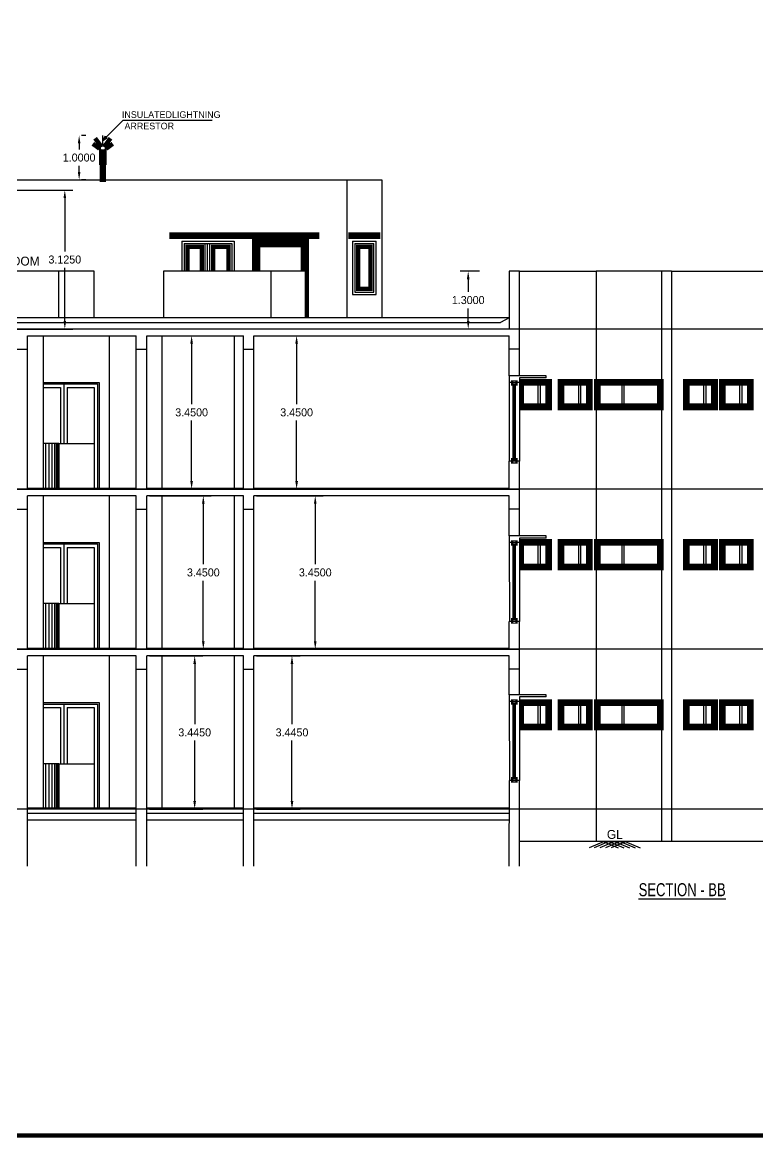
# Model space of a CAD drawing. Header units: metres. Extents: x 6101839 to 6102590, y -6659932 to -6659648.
# Drawn here: x 6101934.33 to 6101950.87, y -6659931.57 to -6659906.48 of the extents above; entities that cross this region are included whole.
import ezdxf

# ---------------------------------------------------------------- set-up
doc = ezdxf.new("R2010")
doc.units = ezdxf.units.M
doc.header["$LTSCALE"] = 500
doc.header["$MEASUREMENT"] = 0
doc.linetypes.add('DOT2', pattern=[0.125, 0, -0.125])
doc.layers.get('Defpoints').update_dxf_attribs({"linetype": 'CONTINUOUS'})
for name, color, linetype in [('BLK_1_FLR_0_REGULAR_ROOM_1', 117, 'CONTINUOUS'), ('BLK_1_FLR_0_REGULAR_ROOM_2', 117, 'CONTINUOUS'), ('BLK_1_FLR_1_REGULAR_ROOM_1', 117, 'CONTINUOUS'), ('BLK_1_FLR_1_REGULAR_ROOM_2', 117, 'CONTINUOUS'), ('BLK_1_FLR_2_REGULAR_ROOM_1', 117, 'CONTINUOUS'), ('BLK_1_FLR_2_REGULAR_ROOM_2', 117, 'CONTINUOUS'), ('BLK_1_PARAPET_HT', 233, 'CONTINUOUS'), ('COLUMN', 2, 'CONTINUOUS'), ('DOOR', 252, 'CONTINUOUS'), ('ED', 30, 'CONTINUOUS'), ('HATCH', 15, 'CONTINUOUS'), ('T E X T', 7, 'CONTINUOUS'), ('TEXT', 4, 'CONTINUOUS'), ('TITLE', 7, 'CONTINUOUS'), ('W A L L', 125, 'CONTINUOUS'), ('wall', 125, 'CONTINUOUS'), ('wall1', 125, 'CONTINUOUS'), ('WIN', 252, 'CONTINUOUS'), ('window', 9, 'CONTINUOUS'), ('WINDOWS', 252, 'CONTINUOUS')]:
    doc.layers.add(name, color=color, linetype=linetype)
doc.layers.add('BLK_1_MUMTY_HT', color=83, linetype='CONTINUOUS', lineweight=0)
doc.styles.get("Standard").update_dxf_attribs({"font": 'GOTHIC.TTF'})
doc.styles.add('TITLE1', font='GOTHIC.TTF', dxfattribs={"width": 0.75, "height": 0.2})
doc.styles.add('USA TEXT', font='GOTHIC.TTF')
doc.dimstyles.get("Standard").update_dxf_attribs({"dimtxt": 0.18, "dimasz": 0.18, "dimexe": 0.18, "dimexo": 0.0625, "dimgap": 0.09, "dimtad": 0, "dimtih": 1, "dimtoh": 1, "dimdec": 4, "dimzin": 0, "dimdsep": 46, "dimtxsty": 'Standard', "dimcen": 0.09, "dimadec": 0, "dimazin": 0, "dimtfac": 1, "dimtdec": 4, "dimtofl": 0, "dimtmove": 0, "dimatfit": 3, "dimfxl": 1, "dimtolj": 1, "dimtzin": 0, "dimarcsym": 0})
doc.dimstyles.new('STANDARD$0', dxfattribs={"dimtxt": 7, "dimasz": 3, "dimexe": 3, "dimexo": 1, "dimgap": 1.5, "dimtad": 1, "dimdec": 1, "dimzin": 1, "dimdsep": 46, "dimlunit": 4, "dimtxsty": 'Standard', "dimblk": 'OBLIQUE', "dimcen": 0.09375, "dimdle": 1, "dimclrd": 8, "dimclre": 8, "dimclrt": 7, "dimadec": 1, "dimazin": 0, "dimtfac": 1, "dimtdec": 1, "dimtix": 1, "dimtmove": 2, "dimatfit": 3, "dimldrblk": 'ARCHTICK', "dimfxl": 1, "dimfrac": 2, "dimtolj": 1, "dimtzin": 0, "dimarcsym": 0})

# ---------------------------------------------------------------- blocks, each defined once
blk = doc.blocks.new('*D36')
at = {"layer": 'Defpoints', "color": 0, "transparency": 16777216}
for p in [(6101936.142, -6659909.027), (6101935.61, -6659910.027), (6101936.142, -6659910.027)]:
    blk.add_point(p, dxfattribs=at)
at = {"layer": 'ED', "color": 0, "linetype": 'DOT2', "lineweight": -2, "transparency": 16777216}
for p, q in [((6101935.76, -6659909.027), (6101935.43, -6659909.027)), ((6101935.76, -6659910.027), (6101935.43, -6659910.027))]:
    blk.add_line(p, q, dxfattribs=at)
at = {"layer": 'ED', "color": 0, "lineweight": -2, "transparency": 16777216}
for p, q in [((6101935.61, -6659909.207), (6101935.61, -6659909.343)), ((6101935.61, -6659909.847), (6101935.61, -6659909.712))]:
    blk.add_line(p, q, dxfattribs=at)
at = {"layer": 'ED', "color": 0, "transparency": 16777216}
for points in [[(6101935.58, -6659909.207), (6101935.64, -6659909.207), (6101935.61, -6659909.027)], [(6101935.58, -6659909.847), (6101935.64, -6659909.847), (6101935.61, -6659910.027)]]:
    blk.add_solid(points, dxfattribs=at)
at = {"layer": 'ED', "color": 0, "transparency": 16777216, "insert": (6101935.61, -6659909.527), "char_height": 0.18, "attachment_point": 5}
blk.add_mtext('\\A1;1.0000', dxfattribs=at)
blk = doc.blocks.new('*D1277')
at = {"layer": 'BLK_1_PARAPET_HT', "color": 0, "lineweight": -2, "transparency": 16777216}
for p, q in [((6101944.614, -6659912.082), (6101944.178, -6659912.082)), ((6101944.358, -6659912.262), (6101944.358, -6659912.548)), ((6101944.358, -6659913.202), (6101944.358, -6659912.917)), ((6101944.614, -6659913.382), (6101944.178, -6659913.382))]:
    blk.add_line(p, q, dxfattribs=at)
at = {"layer": 'BLK_1_PARAPET_HT', "color": 0, "transparency": 16777216}
for points in [[(6101944.328, -6659912.262), (6101944.388, -6659912.262), (6101944.358, -6659912.082)], [(6101944.328, -6659913.202), (6101944.388, -6659913.202), (6101944.358, -6659913.382)]]:
    blk.add_solid(points, dxfattribs=at)
at = {"layer": 'Defpoints', "color": 0, "transparency": 16777216}
for p in [(6101944.676, -6659912.082), (6101944.358, -6659913.382), (6101944.676, -6659913.382)]:
    blk.add_point(p, dxfattribs=at)
at = {"layer": 'BLK_1_PARAPET_HT', "color": 0, "transparency": 16777216, "insert": (6101944.358, -6659912.732), "char_height": 0.18, "attachment_point": 5}
blk.add_mtext('\\A1;1.3000', dxfattribs=at)
blk = doc.blocks.new('*D1342')
at = {"layer": 'BLK_1_FLR_0_REGULAR_ROOM_1', "color": 0, "linetype": 'Continuous', "lineweight": -2, "transparency": 16777216}
for p, q in [((6101937.191, -6659920.732), (6101938.388, -6659920.732)), ((6101938.208, -6659920.912), (6101938.208, -6659922.27)), ((6101938.208, -6659923.997), (6101938.208, -6659922.639)), ((6101937.191, -6659924.177), (6101938.388, -6659924.177))]:
    blk.add_line(p, q, dxfattribs=at)
at = {"layer": 'BLK_1_FLR_0_REGULAR_ROOM_1', "color": 0, "linetype": 'Continuous', "transparency": 16777216}
for points in [[(6101938.178, -6659920.912), (6101938.238, -6659920.912), (6101938.208, -6659920.732)], [(6101938.178, -6659923.997), (6101938.238, -6659923.997), (6101938.208, -6659924.177)]]:
    blk.add_solid(points, dxfattribs=at)
at = {"layer": 'Defpoints', "color": 0, "linetype": 'Continuous', "transparency": 16777216}
for p in [(6101937.129, -6659920.732), (6101938.208, -6659920.732), (6101937.129, -6659924.177)]:
    blk.add_point(p, dxfattribs=at)
at = {"layer": 'BLK_1_FLR_0_REGULAR_ROOM_1', "color": 0, "linetype": 'Continuous', "transparency": 16777216, "insert": (6101938.208, -6659922.455), "char_height": 0.18, "attachment_point": 5}
blk.add_mtext('\\A1;3.4450', dxfattribs=at)
blk = doc.blocks.new('*D1343')
at = {"layer": 'BLK_1_FLR_0_REGULAR_ROOM_2', "color": 0, "linetype": 'Continuous', "lineweight": -2, "transparency": 16777216}
for p, q in [((6101939.601, -6659920.732), (6101940.576, -6659920.732)), ((6101940.396, -6659920.912), (6101940.396, -6659922.27)), ((6101940.396, -6659923.997), (6101940.396, -6659922.639)), ((6101939.601, -6659924.177), (6101940.576, -6659924.177))]:
    blk.add_line(p, q, dxfattribs=at)
at = {"layer": 'BLK_1_FLR_0_REGULAR_ROOM_2', "color": 0, "linetype": 'Continuous', "transparency": 16777216}
for points in [[(6101940.366, -6659920.912), (6101940.426, -6659920.912), (6101940.396, -6659920.732)], [(6101940.366, -6659923.997), (6101940.426, -6659923.997), (6101940.396, -6659924.177)]]:
    blk.add_solid(points, dxfattribs=at)
at = {"layer": 'Defpoints', "color": 0, "linetype": 'Continuous', "transparency": 16777216}
for p in [(6101939.538, -6659920.732), (6101940.396, -6659920.732), (6101939.538, -6659924.177)]:
    blk.add_point(p, dxfattribs=at)
at = {"layer": 'BLK_1_FLR_0_REGULAR_ROOM_2', "color": 0, "linetype": 'Continuous', "transparency": 16777216, "insert": (6101940.396, -6659922.455), "char_height": 0.18, "attachment_point": 5}
blk.add_mtext('\\A1;3.4450', dxfattribs=at)
blk = doc.blocks.new('*D1345')
at = {"layer": 'BLK_1_FLR_1_REGULAR_ROOM_1', "color": 0, "linetype": 'Continuous', "lineweight": -2, "transparency": 16777216}
for p, q in [((6101937.191, -6659917.132), (6101938.582, -6659917.132)), ((6101938.402, -6659917.312), (6101938.402, -6659918.673)), ((6101938.402, -6659920.402), (6101938.402, -6659919.042)), ((6101937.191, -6659920.582), (6101938.582, -6659920.582))]:
    blk.add_line(p, q, dxfattribs=at)
at = {"layer": 'BLK_1_FLR_1_REGULAR_ROOM_1', "color": 0, "linetype": 'Continuous', "transparency": 16777216}
for points in [[(6101938.372, -6659917.312), (6101938.432, -6659917.312), (6101938.402, -6659917.132)], [(6101938.372, -6659920.402), (6101938.432, -6659920.402), (6101938.402, -6659920.582)]]:
    blk.add_solid(points, dxfattribs=at)
at = {"layer": 'Defpoints', "color": 0, "linetype": 'Continuous', "transparency": 16777216}
for p in [(6101937.129, -6659917.132), (6101938.402, -6659917.132), (6101937.129, -6659920.582)]:
    blk.add_point(p, dxfattribs=at)
at = {"layer": 'BLK_1_FLR_1_REGULAR_ROOM_1', "color": 0, "linetype": 'Continuous', "transparency": 16777216, "insert": (6101938.402, -6659918.857), "char_height": 0.18, "attachment_point": 5}
blk.add_mtext('\\A1;3.4500', dxfattribs=at)
blk = doc.blocks.new('*D1346')
at = {"layer": 'BLK_1_FLR_1_REGULAR_ROOM_2', "color": 0, "linetype": 'Continuous', "lineweight": -2, "transparency": 16777216}
for p, q in [((6101939.601, -6659917.132), (6101941.099, -6659917.132)), ((6101940.919, -6659917.312), (6101940.919, -6659918.673)), ((6101940.919, -6659920.402), (6101940.919, -6659919.042)), ((6101939.601, -6659920.582), (6101941.099, -6659920.582))]:
    blk.add_line(p, q, dxfattribs=at)
at = {"layer": 'BLK_1_FLR_1_REGULAR_ROOM_2', "color": 0, "linetype": 'Continuous', "transparency": 16777216}
for points in [[(6101940.889, -6659917.312), (6101940.949, -6659917.312), (6101940.919, -6659917.132)], [(6101940.889, -6659920.402), (6101940.949, -6659920.402), (6101940.919, -6659920.582)]]:
    blk.add_solid(points, dxfattribs=at)
at = {"layer": 'Defpoints', "color": 0, "linetype": 'Continuous', "transparency": 16777216}
for p in [(6101939.538, -6659917.132), (6101940.919, -6659917.132), (6101939.538, -6659920.582)]:
    blk.add_point(p, dxfattribs=at)
at = {"layer": 'BLK_1_FLR_1_REGULAR_ROOM_2', "color": 0, "linetype": 'Continuous', "transparency": 16777216, "insert": (6101940.919, -6659918.857), "char_height": 0.18, "attachment_point": 5}
blk.add_mtext('\\A1;3.4500', dxfattribs=at)
blk = doc.blocks.new('*D1348')
at = {"layer": 'BLK_1_FLR_2_REGULAR_ROOM_1', "color": 0, "linetype": 'Continuous', "lineweight": -2, "transparency": 16777216}
for p, q in [((6101937.191, -6659913.532), (6101938.319, -6659913.532)), ((6101938.139, -6659913.712), (6101938.139, -6659915.073)), ((6101938.139, -6659916.802), (6101938.139, -6659915.442)), ((6101937.191, -6659916.982), (6101938.319, -6659916.982))]:
    blk.add_line(p, q, dxfattribs=at)
at = {"layer": 'BLK_1_FLR_2_REGULAR_ROOM_1', "color": 0, "linetype": 'Continuous', "transparency": 16777216}
for points in [[(6101938.109, -6659913.712), (6101938.169, -6659913.712), (6101938.139, -6659913.532)], [(6101938.109, -6659916.802), (6101938.169, -6659916.802), (6101938.139, -6659916.982)]]:
    blk.add_solid(points, dxfattribs=at)
at = {"layer": 'Defpoints', "color": 0, "linetype": 'Continuous', "transparency": 16777216}
for p in [(6101937.129, -6659913.532), (6101938.139, -6659913.532), (6101937.129, -6659916.982)]:
    blk.add_point(p, dxfattribs=at)
at = {"layer": 'BLK_1_FLR_2_REGULAR_ROOM_1', "color": 0, "linetype": 'Continuous', "transparency": 16777216, "insert": (6101938.139, -6659915.257), "char_height": 0.18, "attachment_point": 5}
blk.add_mtext('\\A1;3.4500', dxfattribs=at)
blk = doc.blocks.new('*D1349')
at = {"layer": 'BLK_1_FLR_2_REGULAR_ROOM_2', "color": 0, "linetype": 'Continuous', "lineweight": -2, "transparency": 16777216}
for p, q in [((6101939.601, -6659913.532), (6101940.68, -6659913.532)), ((6101940.5, -6659913.712), (6101940.5, -6659915.073)), ((6101940.5, -6659916.802), (6101940.5, -6659915.442)), ((6101939.601, -6659916.982), (6101940.68, -6659916.982))]:
    blk.add_line(p, q, dxfattribs=at)
at = {"layer": 'BLK_1_FLR_2_REGULAR_ROOM_2', "color": 0, "linetype": 'Continuous', "transparency": 16777216}
for points in [[(6101940.47, -6659913.712), (6101940.53, -6659913.712), (6101940.5, -6659913.532)], [(6101940.47, -6659916.802), (6101940.53, -6659916.802), (6101940.5, -6659916.982)]]:
    blk.add_solid(points, dxfattribs=at)
at = {"layer": 'Defpoints', "color": 0, "linetype": 'Continuous', "transparency": 16777216}
for p in [(6101939.538, -6659913.532), (6101940.5, -6659913.532), (6101939.538, -6659916.982)]:
    blk.add_point(p, dxfattribs=at)
at = {"layer": 'BLK_1_FLR_2_REGULAR_ROOM_2', "color": 0, "linetype": 'Continuous', "transparency": 16777216, "insert": (6101940.5, -6659915.257), "char_height": 0.18, "attachment_point": 5}
blk.add_mtext('\\A1;3.4500', dxfattribs=at)
blk = doc.blocks.new('*D1352')
at = {"layer": 'BLK_1_MUMTY_HT', "color": 0, "linetype": 'Continuous', "lineweight": -2, "transparency": 16777216}
for p, q in [((6101931.237, -6659910.257), (6101935.468, -6659910.257)), ((6101935.288, -6659910.437), (6101935.288, -6659911.635)), ((6101935.288, -6659913.202), (6101935.288, -6659912.004)), ((6101931.237, -6659913.382), (6101935.468, -6659913.382))]:
    blk.add_line(p, q, dxfattribs=at)
at = {"layer": 'BLK_1_MUMTY_HT', "color": 0, "linetype": 'Continuous', "transparency": 16777216}
for points in [[(6101935.258, -6659910.437), (6101935.318, -6659910.437), (6101935.288, -6659910.257)], [(6101935.258, -6659913.202), (6101935.318, -6659913.202), (6101935.288, -6659913.382)]]:
    blk.add_solid(points, dxfattribs=at)
at = {"layer": 'Defpoints', "color": 0, "linetype": 'Continuous', "transparency": 16777216}
for p in [(6101931.175, -6659910.257), (6101931.175, -6659913.382), (6101935.288, -6659913.382)]:
    blk.add_point(p, dxfattribs=at)
at = {"layer": 'BLK_1_MUMTY_HT', "color": 0, "linetype": 'Continuous', "transparency": 16777216, "insert": (6101935.288, -6659911.82), "char_height": 0.18, "attachment_point": 5}
blk.add_mtext('\\A1;3.1250', dxfattribs=at)

msp = doc.modelspace()

# ---------------------------------------------------------------- hatches: boundary and pattern name
at = {"layer": 'ED'}
h = msp.add_hatch(color=256, dxfattribs=at)
h.paths.add_polyline_path([(6101936.21085, -6659909.07639), (6101936.14227, -6659909.14498), (6101936.23949, -6659909.08311)])
h.paths.add_polyline_path([(6101936.20414, -6659909.04776), (6101936.14227, -6659909.14498), (6101936.21085, -6659909.07639)])

# ---------------------------------------------------------------- linework, layer by layer
at = {"layer": 'COLUMN', "linetype": 'ByBlock'}
for p, q in [((6101945.51231, -6659913.38242), (6101924.91489, -6659913.38242)), ((6101934.44964, -6659913.83242), (6101934.44964, -6659913.53242)), ((6101934.44964, -6659913.53242), (6101936.89432, -6659913.53242)), ((6101936.89432, -6659913.83242), (6101936.89432, -6659913.53242)), ((6101937.1286, -6659913.83242), (6101937.1286, -6659913.53242)), ((6101937.1286, -6659913.53242), (6101939.3081, -6659913.53242)), ((6101939.3081, -6659913.83242), (6101939.3081, -6659913.53242)), ((6101939.5381, -6659913.83242), (6101939.5381, -6659913.53242)), ((6101939.5381, -6659913.53242), (6101945.28231, -6659913.53242)), ((6101945.28231, -6659913.83242), (6101945.28231, -6659913.53242)), ((6101945.51231, -6659913.83242), (6101945.51231, -6659913.38242)), ((6101934.21536, -6659913.83242), (6101934.44964, -6659913.83242)), ((6101936.89432, -6659913.83242), (6101937.1286, -6659913.83242)), ((6101939.3081, -6659913.83242), (6101939.5381, -6659913.83242)), ((6101945.51231, -6659913.83242), (6101945.28231, -6659913.83242)), ((6101946.11233, -6659914.43242), (6101945.28233, -6659914.43242)), ((6101945.28233, -6659914.43242), (6101945.28233, -6659914.58242)), ((6101945.51233, -6659914.48242), (6101945.51233, -6659914.58242)), ((6101946.11233, -6659914.48242), (6101945.51233, -6659914.48242)), ((6101946.11233, -6659914.48242), (6101946.11233, -6659914.43242)), ((6101945.51233, -6659914.58242), (6101945.28233, -6659914.58242)), ((6101924.91489, -6659916.98242), (6101945.51231, -6659916.98242)), ((6101945.51231, -6659917.43242), (6101945.51231, -6659916.98242)), ((6101934.44964, -6659917.43242), (6101934.44964, -6659917.13242)), ((6101936.89432, -6659917.13242), (6101934.44964, -6659917.13242)), ((6101936.89432, -6659917.43242), (6101936.89432, -6659917.13242)), ((6101937.1286, -6659917.43242), (6101937.1286, -6659917.13242)), ((6101939.3081, -6659917.13242), (6101937.1286, -6659917.13242)), ((6101939.3081, -6659917.43242), (6101939.3081, -6659917.13242)), ((6101939.5381, -6659917.43242), (6101939.5381, -6659917.13242)), ((6101945.28228, -6659917.13242), (6101939.5381, -6659917.13242)), ((6101945.28228, -6659917.43242), (6101945.28228, -6659917.13242)), ((6101934.21536, -6659917.43242), (6101934.44964, -6659917.43242)), ((6101936.89432, -6659917.43242), (6101937.1286, -6659917.43242)), ((6101939.3081, -6659917.43242), (6101939.5381, -6659917.43242)), ((6101945.51231, -6659917.43242), (6101945.28228, -6659917.43242)), ((6101946.11233, -6659918.03242), (6101945.28229, -6659918.03242)), ((6101945.28229, -6659918.03242), (6101945.28229, -6659918.18242)), ((6101946.11233, -6659918.08242), (6101946.11233, -6659918.03242)), ((6101945.51233, -6659918.18242), (6101945.28229, -6659918.18242)), ((6101945.51233, -6659918.08242), (6101945.51233, -6659918.18242)), ((6101946.11233, -6659918.08242), (6101945.51233, -6659918.08242)), ((6101924.91492, -6659920.58242), (6101945.51235, -6659920.58242)), ((6101934.44964, -6659921.03242), (6101934.44964, -6659920.73242)), ((6101936.89435, -6659920.73242), (6101934.44968, -6659920.73242)), ((6101936.89432, -6659921.03242), (6101936.89432, -6659920.73242)), ((6101937.1286, -6659921.03242), (6101937.1286, -6659920.73242)), ((6101939.30813, -6659920.73242), (6101937.12863, -6659920.73242)), ((6101939.3081, -6659921.03242), (6101939.3081, -6659920.73242)), ((6101939.5381, -6659921.03242), (6101939.5381, -6659920.73242)), ((6101945.28231, -6659920.73242), (6101939.53813, -6659920.73242)), ((6101945.28224, -6659921.03242), (6101945.28224, -6659920.73242)), ((6101945.51231, -6659921.03242), (6101945.51231, -6659920.58242)), ((6101934.21536, -6659921.03242), (6101934.44964, -6659921.03242)), ((6101936.89432, -6659921.03242), (6101937.1286, -6659921.03242)), ((6101939.3081, -6659921.03242), (6101939.5381, -6659921.03242)), ((6101945.51231, -6659921.03242), (6101945.28224, -6659921.03242)), ((6101946.11233, -6659921.60742), (6101945.28226, -6659921.60742)), ((6101945.28226, -6659921.60742), (6101945.28226, -6659921.75742)), ((6101945.51233, -6659921.75742), (6101945.28226, -6659921.75742)), ((6101945.51233, -6659921.65742), (6101945.51233, -6659921.75742)), ((6101946.11233, -6659921.65742), (6101945.51233, -6659921.65742)), ((6101946.11233, -6659921.65742), (6101946.11233, -6659921.60742))]:
    msp.add_line(p, q, dxfattribs=at)
at = {"layer": 'DOOR', "color": 251, "linetype": 'ByBlock'}
for p, q in [((6101930.85795, -6659910.02742), (6101941.62746, -6659910.02742)), ((6101941.62746, -6659910.02742), (6101941.62746, -6659913.13242)), ((6101934.81069, -6659914.58242), (6101936.06357, -6659914.58242)), ((6101934.81069, -6659914.61542), (6101936.0261, -6659914.61542)), ((6101935.26405, -6659914.61542), (6101935.26405, -6659915.95742)), ((6101936.0261, -6659914.61542), (6101936.0261, -6659916.95742)), ((6101936.06357, -6659914.58242), (6101936.06357, -6659916.95742)), ((6101934.81069, -6659918.18242), (6101936.06357, -6659918.18242)), ((6101934.81069, -6659918.21542), (6101936.0261, -6659918.21542)), ((6101935.26405, -6659918.21542), (6101935.26405, -6659919.55742)), ((6101936.0261, -6659918.21542), (6101936.0261, -6659920.55742)), ((6101936.06357, -6659918.18242), (6101936.06357, -6659920.55742)), ((6101934.81069, -6659921.78242), (6101936.06357, -6659921.78242)), ((6101934.81069, -6659921.81542), (6101936.0261, -6659921.81542)), ((6101935.26405, -6659921.81542), (6101935.26405, -6659923.15742)), ((6101936.0261, -6659921.81542), (6101936.0261, -6659924.15742)), ((6101936.06357, -6659921.78242), (6101936.06357, -6659924.15742))]:
    msp.add_line(p, q, dxfattribs=at)
at = {"layer": 'DOOR', "color": 250, "linetype": 'ByBlock'}
for p, q in [((6101941.62746, -6659910.02742), (6101942.41955, -6659910.02742)), ((6101942.41955, -6659910.02742), (6101942.41955, -6659913.13242)), ((6101934.81069, -6659914.69542), (6101935.1891, -6659914.69542)), ((6101935.1891, -6659914.69542), (6101935.1891, -6659915.95742)), ((6101935.33899, -6659914.69542), (6101935.95116, -6659914.69542)), ((6101935.33899, -6659914.69542), (6101935.33899, -6659915.95742)), ((6101935.95116, -6659914.69542), (6101935.95116, -6659916.95742)), ((6101934.81069, -6659918.29542), (6101935.1891, -6659918.29542)), ((6101935.1891, -6659918.29542), (6101935.1891, -6659919.55742)), ((6101935.33899, -6659918.29542), (6101935.95116, -6659918.29542)), ((6101935.33899, -6659918.29542), (6101935.33899, -6659919.55742)), ((6101935.95116, -6659918.29542), (6101935.95116, -6659920.55742)), ((6101934.81069, -6659921.89542), (6101935.1891, -6659921.89542)), ((6101935.1891, -6659921.89542), (6101935.1891, -6659923.15742)), ((6101935.33899, -6659921.89542), (6101935.95116, -6659921.89542)), ((6101935.33899, -6659921.89542), (6101935.33899, -6659923.15742)), ((6101935.95116, -6659921.89542), (6101935.95116, -6659924.15742))]:
    msp.add_line(p, q, dxfattribs=at)
at = {"layer": 'DOOR', "color": 205, "linetype": 'ByBlock'}
for p, q in [((6101934.81069, -6659916.95742), (6101934.81069, -6659913.53242)), ((6101934.81069, -6659920.55742), (6101934.81069, -6659917.13242)), ((6101934.81069, -6659924.15742), (6101934.81069, -6659920.73242))]:
    msp.add_line(p, q, dxfattribs=at)
at = {"layer": 'DOOR', "color": 56, "linetype": 'ByBlock'}
for p, q in [((6101936.28937, -6659916.95742), (6101936.28937, -6659913.53242)), ((6101936.28937, -6659920.55742), (6101936.28937, -6659917.13242)), ((6101936.28937, -6659924.15742), (6101936.28937, -6659920.73242))]:
    msp.add_line(p, q, dxfattribs=at)
at = {"layer": 'DOOR', "color": 251, "const_width": 0.1}
for points in [[(6101939.54743, -6659912.08242), (6101939.54743, -6659911.40742), (6101940.72865, -6659911.40742), (6101940.72865, -6659913.13242)], [(6101939.58243, -6659912.08242), (6101939.58243, -6659911.44242), (6101940.69365, -6659911.44242), (6101940.69365, -6659912.08242)]]:
    msp.add_lwpolyline(points, dxfattribs=at)
at = {"layer": 'DOOR', "color": 250, "const_width": 0.1}
msp.add_lwpolyline([(6101939.63243, -6659912.08242), (6101939.63243, -6659911.49242), (6101940.64365, -6659911.49242), (6101940.64365, -6659912.08242)], dxfattribs=at)
at = {"layer": 'ED', "linetype": 'ByBlock'}
for p, q in [((6101936.14227, -6659909.14498), (6101936.60047, -6659908.68678)), ((6101936.60047, -6659908.68678), (6101938.5985, -6659908.68678)), ((6101936.14227, -6659909.14498), (6101936.20414, -6659909.04776)), ((6101936.14227, -6659909.14498), (6101936.23949, -6659909.08311)), ((6101936.20414, -6659909.04776), (6101936.21085, -6659909.07639)), ((6101936.23949, -6659909.08311), (6101936.21085, -6659909.07639))]:
    msp.add_line(p, q, dxfattribs=at)
at = {"layer": 'ED', "color": 14, "linetype": 'ByBlock'}
msp.add_line((6101936.18018, -6659909.39067), (6101936.10435, -6659909.39067), dxfattribs=at)
at = {"layer": 'ED', "linetype": 'ByBlock', "ltscale": 5}
msp.add_line((6101922.59411, -6659910.02742), (6101937.48415, -6659910.02742), dxfattribs=at)
at = {"layer": 'ED', "color": 251, "linetype": 'ByBlock'}
for p, q in [((6101937.91775, -6659911.40742), (6101939.09584, -6659911.40742)), ((6101937.91775, -6659911.40742), (6101937.91775, -6659912.08242)), ((6101938.49584, -6659912.08242), (6101938.49584, -6659911.45853)), ((6101939.09584, -6659911.40742), (6101939.09584, -6659912.08242)), ((6101945.51282, -6659912.08242), (6101947.23753, -6659912.08242)), ((6101947.23753, -6659912.08242), (6101947.23753, -6659924.9069)), ((6101948.70214, -6659912.08242), (6101948.70214, -6659924.9069)), ((6101948.92792, -6659912.08242), (6101948.70214, -6659912.08242)), ((6101935.15324, -6659915.95742), (6101935.15324, -6659916.95742)), ((6101935.15324, -6659915.95742), (6101935.94682, -6659915.95742)), ((6101935.94682, -6659915.95742), (6101935.94682, -6659916.95742)), ((6101935.15324, -6659919.55742), (6101935.15324, -6659920.55742)), ((6101935.15324, -6659919.55742), (6101935.94682, -6659919.55742)), ((6101935.94682, -6659919.55742), (6101935.94682, -6659920.55742)), ((6101935.15324, -6659923.15742), (6101935.15324, -6659924.15742)), ((6101935.15324, -6659923.15742), (6101935.94682, -6659923.15742)), ((6101935.94682, -6659923.15742), (6101935.94682, -6659924.15742))]:
    msp.add_line(p, q, dxfattribs=at)
at = {"layer": 'ED', "color": 250, "linetype": 'ByBlock'}
for p, q in [((6101941.75684, -6659911.40742), (6101941.75684, -6659912.60742)), ((6101941.75684, -6659911.40742), (6101942.29005, -6659911.40742)), ((6101941.80795, -6659911.45853), (6101941.80795, -6659912.55631)), ((6101941.80795, -6659911.45853), (6101942.23894, -6659911.45853)), ((6101942.23894, -6659912.55631), (6101942.23894, -6659911.45853)), ((6101942.29005, -6659912.60742), (6101942.29005, -6659911.40742)), ((6101948.70214, -6659912.08242), (6101947.23753, -6659912.08242)), ((6101941.75684, -6659912.60742), (6101942.29005, -6659912.60742)), ((6101941.80795, -6659912.55631), (6101942.23894, -6659912.55631)), ((6101976.29826, -6659913.38242), (6101921.13135, -6659913.38242)), ((6101937.47496, -6659916.95742), (6101937.47496, -6659913.53242)), ((6101939.10397, -6659916.95742), (6101939.10397, -6659913.53242)), ((6101935.15324, -6659915.95742), (6101934.81069, -6659915.95742)), ((6101934.85448, -6659915.95742), (6101934.85448, -6659916.95742)), ((6101934.85448, -6659915.95742), (6101934.85448, -6659916.95742)), ((6101934.93146, -6659915.95742), (6101934.93146, -6659916.95742)), ((6101934.99621, -6659915.95742), (6101934.99621, -6659916.95742)), ((6101935.05728, -6659915.95742), (6101935.05728, -6659916.95742)), ((6101935.09218, -6659915.95742), (6101935.09218, -6659916.95742)), ((6101935.12707, -6659915.95742), (6101935.12707, -6659916.95742)), ((6101976.29826, -6659916.98242), (6101921.13135, -6659916.98242)), ((6101937.47496, -6659920.55742), (6101937.47496, -6659917.13242)), ((6101939.10397, -6659920.55742), (6101939.10397, -6659917.13242)), ((6101935.15324, -6659919.55742), (6101934.81069, -6659919.55742)), ((6101934.85448, -6659919.55742), (6101934.85448, -6659920.55742)), ((6101934.85448, -6659919.55742), (6101934.85448, -6659920.55742)), ((6101934.93146, -6659919.55742), (6101934.93146, -6659920.55742)), ((6101934.99621, -6659919.55742), (6101934.99621, -6659920.55742)), ((6101935.05728, -6659919.55742), (6101935.05728, -6659920.55742)), ((6101935.09218, -6659919.55742), (6101935.09218, -6659920.55742)), ((6101935.12707, -6659919.55742), (6101935.12707, -6659920.55742)), ((6101976.29826, -6659920.58242), (6101921.13135, -6659920.58242)), ((6101937.47496, -6659924.15742), (6101937.47496, -6659920.73242)), ((6101939.10397, -6659924.15742), (6101939.10397, -6659920.73242)), ((6101935.15324, -6659923.15742), (6101934.81069, -6659923.15742)), ((6101934.85448, -6659923.15742), (6101934.85448, -6659924.15742)), ((6101934.85448, -6659923.15742), (6101934.85448, -6659924.15742)), ((6101934.93146, -6659923.15742), (6101934.93146, -6659924.15742)), ((6101934.99621, -6659923.15742), (6101934.99621, -6659924.15742)), ((6101935.05728, -6659923.15742), (6101935.05728, -6659924.15742)), ((6101935.09218, -6659923.15742), (6101935.09218, -6659924.15742)), ((6101935.12707, -6659923.15742), (6101935.12707, -6659924.15742)), ((6101976.29826, -6659924.18242), (6101921.13135, -6659924.18242))]:
    msp.add_line(p, q, dxfattribs=at)
at = {"layer": 'ED', "color": 56, "linetype": 'ByBlock'}
for p, q in [((6101935.15324, -6659912.08242), (6101932.7382, -6659912.08242)), ((6101937.50938, -6659912.08242), (6101937.50938, -6659913.13242)), ((6101939.92443, -6659912.08242), (6101937.50938, -6659912.08242))]:
    msp.add_line(p, q, dxfattribs=at)
at = {"layer": 'ED', "color": 205, "linetype": 'ByBlock'}
for p, q in [((6101935.15324, -6659913.13242), (6101935.15324, -6659912.08242)), ((6101935.94682, -6659912.08242), (6101935.15324, -6659912.08242)), ((6101935.94682, -6659913.13242), (6101935.94682, -6659912.08242)), ((6101939.92443, -6659913.13242), (6101939.92443, -6659912.08242)), ((6101940.718, -6659912.08242), (6101939.92443, -6659912.08242)), ((6101940.718, -6659913.13242), (6101940.718, -6659912.08242))]:
    msp.add_line(p, q, dxfattribs=at)
at = {"layer": 'ED', "color": 252, "linetype": 'ByBlock'}
for q in [(6101948.92792, -6659924.9069), (6101954.09144, -6659912.08242)]:
    msp.add_line((6101948.92792, -6659912.08242), q, dxfattribs=at)
at = {"layer": 'ED', "color": 233, "const_width": 0.1}
msp.add_lwpolyline([(6101937.68656, -6659911.25742), (6101940.96294, -6659911.25742), (6101940.96294, -6659911.30742), (6101937.68656, -6659911.30742)], close=True, dxfattribs=at)
at = {"layer": 'ED', "color": 250, "const_width": 0.1}
for points in [[(6101941.71309, -6659911.25742), (6101942.33384, -6659911.25742), (6101942.33384, -6659911.30742), (6101941.71309, -6659911.30742)], [(6101942.16227, -6659911.53519), (6101941.88462, -6659911.53519), (6101941.88462, -6659912.47964), (6101942.16227, -6659912.47964)], [(6101947.23753, -6659915.1569), (6101948.70214, -6659915.1569), (6101948.70214, -6659914.5569), (6101947.23753, -6659914.5569)], [(6101947.28753, -6659915.1069), (6101948.65214, -6659915.1069), (6101948.65214, -6659914.6069), (6101947.28753, -6659914.6069)], [(6101947.23753, -6659918.7569), (6101948.70214, -6659918.7569), (6101948.70214, -6659918.1569), (6101947.23753, -6659918.1569)], [(6101947.28753, -6659918.7069), (6101948.65214, -6659918.7069), (6101948.65214, -6659918.2069), (6101947.28753, -6659918.2069)], [(6101947.23753, -6659922.3569), (6101948.70214, -6659922.3569), (6101948.70214, -6659921.7569), (6101947.23753, -6659921.7569)], [(6101947.28753, -6659922.3069), (6101948.65214, -6659922.3069), (6101948.65214, -6659921.8069), (6101947.28753, -6659921.8069)]]:
    msp.add_lwpolyline(points, close=True, dxfattribs=at)
at = {"layer": 'ED', "color": 252, "const_width": 0.1}
for points in [[(6101945.51252, -6659915.1569), (6101946.19517, -6659915.1569), (6101946.19517, -6659914.5569), (6101945.51233, -6659914.5569)], [(6101945.51226, -6659918.7569), (6101946.19517, -6659918.7569), (6101946.19517, -6659918.1569), (6101945.51233, -6659918.1569)], [(6101945.51222, -6659922.3569), (6101946.19517, -6659922.3569), (6101946.19517, -6659921.7569), (6101945.51233, -6659921.7569)]]:
    msp.add_lwpolyline(points, dxfattribs=at)
for points in [[(6101946.42065, -6659915.1569), (6101947.10574, -6659915.1569), (6101947.10574, -6659914.5569), (6101946.42065, -6659914.5569)], [(6101949.23533, -6659915.1569), (6101949.92043, -6659915.1569), (6101949.92043, -6659914.5569), (6101949.23533, -6659914.5569)], [(6101950.04412, -6659915.1569), (6101950.72922, -6659915.1569), (6101950.72922, -6659914.5569), (6101950.04412, -6659914.5569)], [(6101946.42065, -6659918.7569), (6101947.10574, -6659918.7569), (6101947.10574, -6659918.1569), (6101946.42065, -6659918.1569)], [(6101949.23533, -6659918.7569), (6101949.92043, -6659918.7569), (6101949.92043, -6659918.1569), (6101949.23533, -6659918.1569)], [(6101950.04412, -6659918.7569), (6101950.72922, -6659918.7569), (6101950.72922, -6659918.1569), (6101950.04412, -6659918.1569)], [(6101946.42065, -6659922.3569), (6101947.10574, -6659922.3569), (6101947.10574, -6659921.7569), (6101946.42065, -6659921.7569)], [(6101949.23533, -6659922.3569), (6101949.92043, -6659922.3569), (6101949.92043, -6659921.7569), (6101949.23533, -6659921.7569)], [(6101950.04412, -6659922.3569), (6101950.72922, -6659922.3569), (6101950.72922, -6659921.7569), (6101950.04412, -6659921.7569)]]:
    msp.add_lwpolyline(points, close=True, dxfattribs=at)
at = {"layer": 'ED', "color": 251, "const_width": 0.1}
for points in [[(6101945.56007, -6659915.1069), (6101946.14517, -6659915.1069), (6101946.14517, -6659914.6069), (6101945.56007, -6659914.6069)], [(6101946.47065, -6659915.1069), (6101947.05574, -6659915.1069), (6101947.05574, -6659914.6069), (6101946.47065, -6659914.6069)], [(6101949.28533, -6659915.1069), (6101949.87043, -6659915.1069), (6101949.87043, -6659914.6069), (6101949.28533, -6659914.6069)], [(6101950.09412, -6659915.1069), (6101950.67922, -6659915.1069), (6101950.67922, -6659914.6069), (6101950.09412, -6659914.6069)], [(6101945.56007, -6659918.7069), (6101946.14517, -6659918.7069), (6101946.14517, -6659918.2069), (6101945.56007, -6659918.2069)], [(6101946.47065, -6659918.7069), (6101947.05574, -6659918.7069), (6101947.05574, -6659918.2069), (6101946.47065, -6659918.2069)], [(6101949.28533, -6659918.7069), (6101949.87043, -6659918.7069), (6101949.87043, -6659918.2069), (6101949.28533, -6659918.2069)], [(6101950.09412, -6659918.7069), (6101950.67922, -6659918.7069), (6101950.67922, -6659918.2069), (6101950.09412, -6659918.2069)], [(6101945.56007, -6659922.3069), (6101946.14517, -6659922.3069), (6101946.14517, -6659921.8069), (6101945.56007, -6659921.8069)], [(6101946.47065, -6659922.3069), (6101947.05574, -6659922.3069), (6101947.05574, -6659921.8069), (6101946.47065, -6659921.8069)], [(6101949.28533, -6659922.3069), (6101949.87043, -6659922.3069), (6101949.87043, -6659921.8069), (6101949.28533, -6659921.8069)], [(6101950.09412, -6659922.3069), (6101950.67922, -6659922.3069), (6101950.67922, -6659921.8069), (6101950.09412, -6659921.8069)]]:
    msp.add_lwpolyline(points, close=True, dxfattribs=at)
at = {"layer": 'HATCH', "color": 14, "linetype": 'ByBlock'}
for p, q in [((6101936.14227, -6659909.24255), (6101936.14227, -6659909.02742)), ((6101936.18018, -6659909.64067), (6101936.10435, -6659909.64067))]:
    msp.add_line(p, q, dxfattribs=at)
at = {"layer": 'HATCH', "color": 14, "const_width": 0.1}
for points in [[(6101936.0689, -6659909.32671), (6101935.91842, -6659909.21516)], [(6101936.09451, -6659909.26001), (6101935.9683, -6659909.09268)], [(6101936.19002, -6659909.26001), (6101936.31623, -6659909.09268)], [(6101936.21563, -6659909.32671), (6101936.36611, -6659909.21516)]]:
    msp.add_lwpolyline(points, dxfattribs=at)
for points in [[(6101936.10435, -6659909.64067), (6101936.18018, -6659909.64067), (6101936.18018, -6659909.39067), (6101936.10435, -6659909.39067)], [(6101936.16122, -6659909.64067), (6101936.12331, -6659909.64067), (6101936.12331, -6659910.02742), (6101936.16122, -6659910.02742)]]:
    msp.add_lwpolyline(points, close=True, dxfattribs=at)
at = {"layer": 'HATCH', "color": 14}
for radius in [0.07406, 0.05385]:
    msp.add_circle((6101936.14227, -6659909.31661), radius, dxfattribs=at)
at = {"layer": 'TITLE', "color": 12, "const_width": 0.1}
msp.add_lwpolyline([(6101913.2025, -6659931.51862), (6101993.0975, -6659931.51862), (6101993.0975, -6659881.44954), (6101913.2025, -6659881.44954)], close=True, dxfattribs=at)
at = {"layer": 'W A L L', "color": 250, "linetype": 'ByBlock'}
for p, q in [((6101945.9247, -6659914.6069), (6101945.9247, -6659915.1069)), ((6101945.9747, -6659914.6069), (6101945.9747, -6659915.1069)), ((6101946.83528, -6659914.6069), (6101946.83528, -6659915.1069)), ((6101946.88528, -6659914.6069), (6101946.88528, -6659915.1069)), ((6101947.80868, -6659914.6069), (6101947.80868, -6659915.1069)), ((6101947.85868, -6659914.6069), (6101947.85868, -6659915.1069)), ((6101949.64996, -6659914.6069), (6101949.64996, -6659915.1069)), ((6101949.69996, -6659914.6069), (6101949.69996, -6659915.1069)), ((6101950.45875, -6659914.6069), (6101950.45875, -6659915.1069)), ((6101950.50875, -6659914.6069), (6101950.50875, -6659915.1069)), ((6101945.9247, -6659918.2069), (6101945.9247, -6659918.7069)), ((6101945.9747, -6659918.2069), (6101945.9747, -6659918.7069)), ((6101946.83528, -6659918.2069), (6101946.83528, -6659918.7069)), ((6101946.88528, -6659918.2069), (6101946.88528, -6659918.7069)), ((6101947.80868, -6659918.2069), (6101947.80868, -6659918.7069)), ((6101947.85868, -6659918.2069), (6101947.85868, -6659918.7069)), ((6101949.64996, -6659918.2069), (6101949.64996, -6659918.7069)), ((6101949.69996, -6659918.2069), (6101949.69996, -6659918.7069)), ((6101950.45875, -6659918.2069), (6101950.45875, -6659918.7069)), ((6101950.50875, -6659918.2069), (6101950.50875, -6659918.7069)), ((6101945.9247, -6659921.8069), (6101945.9247, -6659922.3069)), ((6101945.9747, -6659921.8069), (6101945.9747, -6659922.3069)), ((6101946.83528, -6659921.8069), (6101946.83528, -6659922.3069)), ((6101946.88528, -6659921.8069), (6101946.88528, -6659922.3069)), ((6101947.80868, -6659921.8069), (6101947.80868, -6659922.3069)), ((6101947.85868, -6659921.8069), (6101947.85868, -6659922.3069)), ((6101949.64996, -6659921.8069), (6101949.64996, -6659922.3069)), ((6101949.69996, -6659921.8069), (6101949.69996, -6659922.3069)), ((6101950.45875, -6659921.8069), (6101950.45875, -6659922.3069)), ((6101950.50875, -6659921.8069), (6101950.50875, -6659922.3069))]:
    msp.add_line(p, q, dxfattribs=at)
at = {"layer": 'W A L L', "color": 251, "linetype": 'ByBlock'}
for p, q in [((6101934.44965, -6659916.95742), (6101936.89432, -6659916.95742)), ((6101937.12861, -6659916.95742), (6101939.3081, -6659916.95742)), ((6101939.5381, -6659916.95742), (6101945.28233, -6659916.95742)), ((6101934.44965, -6659920.55742), (6101936.89432, -6659920.55742)), ((6101937.12861, -6659920.55742), (6101939.3081, -6659920.55742)), ((6101939.5381, -6659920.55742), (6101945.28233, -6659920.55742))]:
    msp.add_line(p, q, dxfattribs=at)
at = {"layer": 'wall', "linetype": 'ByBlock'}
for p, q in [((6101945.51231, -6659912.08242), (6101945.28231, -6659912.08242)), ((6101945.28231, -6659912.08242), (6101945.28231, -6659913.38242)), ((6101945.51231, -6659913.38242), (6101945.51231, -6659912.08242)), ((6101934.44965, -6659916.98242), (6101934.44964, -6659913.83242)), ((6101936.89432, -6659916.98242), (6101936.89432, -6659913.83242)), ((6101937.12861, -6659916.98242), (6101937.1286, -6659913.83242)), ((6101939.3081, -6659916.98242), (6101939.3081, -6659913.83242)), ((6101939.5381, -6659916.98242), (6101939.5381, -6659913.83242)), ((6101945.28232, -6659914.43242), (6101945.28231, -6659913.83242)), ((6101945.51232, -6659914.43242), (6101945.51231, -6659913.83242)), ((6101945.51231, -6659916.35742), (6101945.28233, -6659916.35742)), ((6101945.28233, -6659916.98242), (6101945.28233, -6659916.35742)), ((6101945.51231, -6659916.98242), (6101945.51231, -6659916.35742)), ((6101934.44965, -6659920.58242), (6101934.44964, -6659917.43242)), ((6101936.89432, -6659920.58242), (6101936.89432, -6659917.43242)), ((6101937.12861, -6659920.58242), (6101937.1286, -6659917.43242)), ((6101939.3081, -6659920.58242), (6101939.3081, -6659917.43242)), ((6101939.5381, -6659920.58242), (6101939.5381, -6659917.43242)), ((6101945.28229, -6659918.03242), (6101945.28228, -6659917.43242)), ((6101945.51232, -6659918.03242), (6101945.51231, -6659917.43242)), ((6101945.51231, -6659919.95742), (6101945.28233, -6659919.95742)), ((6101945.28233, -6659920.58242), (6101945.28233, -6659919.95742)), ((6101945.51231, -6659920.58242), (6101945.51231, -6659919.95742)), ((6101934.44965, -6659925.46342), (6101934.44964, -6659921.03242)), ((6101936.89433, -6659925.46342), (6101936.89432, -6659921.03242)), ((6101937.12861, -6659925.46342), (6101937.1286, -6659921.03242)), ((6101939.30811, -6659925.46342), (6101939.3081, -6659921.03242)), ((6101939.53811, -6659925.46342), (6101939.5381, -6659921.03242)), ((6101945.28225, -6659921.60742), (6101945.28224, -6659921.03242)), ((6101945.51232, -6659921.60742), (6101945.51231, -6659921.03242)), ((6101945.2824, -6659925.46342), (6101945.28257, -6659923.53242)), ((6101945.51201, -6659923.53242), (6101945.28257, -6659923.53242)), ((6101945.51184, -6659925.46342), (6101945.51201, -6659923.53242)), ((6101936.89432, -6659924.17742), (6101934.44965, -6659924.17742)), ((6101936.89432, -6659924.27742), (6101934.44965, -6659924.27742)), ((6101939.3081, -6659924.17742), (6101937.12861, -6659924.17742)), ((6101939.3081, -6659924.27742), (6101937.12861, -6659924.27742)), ((6101945.28251, -6659924.17742), (6101939.5381, -6659924.17742)), ((6101945.2825, -6659924.27742), (6101939.5381, -6659924.27742)), ((6101936.89433, -6659924.42742), (6101934.44965, -6659924.42742)), ((6101939.30811, -6659924.42742), (6101937.12861, -6659924.42742)), ((6101945.28249, -6659924.42742), (6101939.53811, -6659924.42742)), ((6101954.09185, -6659924.90742), (6101945.51189, -6659924.90677))]:
    msp.add_line(p, q, dxfattribs=at)
at = {"layer": 'wall', "color": 251, "linetype": 'ByBlock'}
for p, q in [((6101936.89432, -6659924.15742), (6101934.44965, -6659924.15742)), ((6101939.3081, -6659924.15742), (6101937.12861, -6659924.15742)), ((6101945.28252, -6659924.15742), (6101939.5381, -6659924.15742))]:
    msp.add_line(p, q, dxfattribs=at)
at = {"layer": 'wall1', "color": 56, "linetype": 'ByBlock'}
for p, q in [((6101947.41112, -6659924.90698), (6101947.07691, -6659925.05235)), ((6101947.52168, -6659924.90698), (6101947.18748, -6659925.05235)), ((6101947.64984, -6659924.90698), (6101947.31563, -6659925.05235)), ((6101947.39352, -6659924.90698), (6101947.72773, -6659925.05235)), ((6101947.77799, -6659924.90698), (6101947.44379, -6659925.05235)), ((6101947.52168, -6659924.90698), (6101947.85588, -6659925.05235)), ((6101947.90615, -6659924.90698), (6101947.57194, -6659925.05235)), ((6101947.64984, -6659924.90698), (6101947.98404, -6659925.05235)), ((6101947.77799, -6659924.90698), (6101948.11219, -6659925.05235)), ((6101947.88855, -6659924.90698), (6101948.22276, -6659925.05235))]:
    msp.add_line(p, q, dxfattribs=at)
at = {"layer": 'WIN', "color": 250, "linetype": 'ByBlock'}
for p, q in [((6101937.96886, -6659911.45853), (6101939.04473, -6659911.45853)), ((6101937.96886, -6659911.45853), (6101937.96886, -6659912.08242)), ((6101938.44473, -6659912.08242), (6101938.44473, -6659911.45853)), ((6101938.54695, -6659912.08242), (6101938.54695, -6659911.45853)), ((6101939.04473, -6659911.45853), (6101939.04473, -6659912.08242))]:
    msp.add_line(p, q, dxfattribs=at)
at = {"layer": 'WIN', "linetype": 'ByBlock'}
for p, q in [((6101945.28231, -6659913.13242), (6101925.14489, -6659913.13242)), ((6101925.34489, -6659913.23242), (6101945.08231, -6659913.23242)), ((6101945.28231, -6659913.13242), (6101945.08231, -6659913.23242))]:
    msp.add_line(p, q, dxfattribs=at)
at = {"layer": 'WIN', "color": 250, "const_width": 0.1}
for points in [[(6101938.36806, -6659912.08242), (6101938.36806, -6659911.53519), (6101938.04553, -6659911.53519), (6101938.04553, -6659912.08242)], [(6101938.62361, -6659912.08242), (6101938.62361, -6659911.53519), (6101938.96806, -6659911.53519), (6101938.96806, -6659912.08242)]]:
    msp.add_lwpolyline(points, dxfattribs=at)
at = {"layer": 'window', "color": 251, "linetype": 'ByBlock', "ltscale": 0.2}
for p, q in [((6101945.36985, -6659916.33241), (6101945.36985, -6659914.60742)), ((6101945.41985, -6659916.33241), (6101945.41985, -6659914.60742)), ((6101945.36985, -6659919.93241), (6101945.36985, -6659918.20742)), ((6101945.41985, -6659919.93241), (6101945.41985, -6659918.20742)), ((6101945.36955, -6659923.50741), (6101945.36955, -6659921.78242)), ((6101945.41955, -6659923.50741), (6101945.41955, -6659921.78242))]:
    msp.add_line(p, q, dxfattribs=at)
at = {"layer": 'window', "color": 4, "linetype": 'ByBlock', "ltscale": 0.2}
for p, q in [((6101945.39464, -6659916.33241), (6101945.39468, -6659914.60742)), ((6101945.39464, -6659919.93241), (6101945.39468, -6659918.20742)), ((6101945.39434, -6659923.50741), (6101945.39438, -6659921.78242)), ((6101945.39438, -6659921.75742), (6101945.39438, -6659921.75742))]:
    msp.add_line(p, q, dxfattribs=at)
at = {"layer": 'window', "color": 205, "const_width": 0.1}
for points in [[(6101945.41985, -6659914.58242), (6101945.41985, -6659914.60742), (6101945.36985, -6659914.60742), (6101945.36985, -6659914.58242)], [(6101945.41985, -6659916.35741), (6101945.41985, -6659916.33241), (6101945.36985, -6659916.33241), (6101945.36985, -6659916.35741)], [(6101945.41985, -6659918.18242), (6101945.41985, -6659918.20742), (6101945.36985, -6659918.20742), (6101945.36985, -6659918.18242)], [(6101945.41985, -6659919.95741), (6101945.41985, -6659919.93241), (6101945.36985, -6659919.93241), (6101945.36985, -6659919.95741)], [(6101945.41955, -6659921.75742), (6101945.41955, -6659921.78242), (6101945.36955, -6659921.78242), (6101945.36955, -6659921.75742)], [(6101945.41955, -6659923.53241), (6101945.41955, -6659923.50741), (6101945.36955, -6659923.50741), (6101945.36955, -6659923.53241)]]:
    msp.add_lwpolyline(points, close=True, dxfattribs=at)
at = {"layer": 'WINDOWS', "color": 250, "linetype": 'ByBlock'}
for p, q in [((6101945.28201, -6659914.58243), (6101945.28233, -6659916.35743)), ((6101945.51263, -6659914.58243), (6101945.51231, -6659916.35743)), ((6101945.28229, -6659918.18242), (6101945.28261, -6659919.95742)), ((6101945.51236, -6659918.18242), (6101945.51204, -6659919.95742)), ((6101945.28226, -6659921.75742), (6101945.28257, -6659923.53242)), ((6101945.51233, -6659921.75742), (6101945.51201, -6659923.53242))]:
    msp.add_line(p, q, dxfattribs=at)

# ---------------------------------------------------------------- texts
at = {"layer": 'T E X T', "linetype": 'Continuous', "style": 'USA TEXT'}
for s, p in [('INSULATEDLIGHTNING ', (6101936.57174, -6659908.63458)), ('ARRESTOR', (6101936.62988, -6659908.89168))]:
    msp.add_text(s, height=0.15, dxfattribs=at).set_placement(p)
at = {"layer": 'T E X T', "linetype": 'Continuous', "insert": (6101934.72095, -6659911.75386), "char_height": 0.2, "attachment_point": 3, "style": 'USA TEXT'}
msp.add_mtext('STAIR CASE HEAD ROOM', dxfattribs=at)
at = {"layer": 'TEXT', "color": 7, "insert": (6101947.83269, -6659924.64842), "char_height": 0.2, "attachment_point": 3, "rotation": 359.999997, "style": 'USA TEXT'}
msp.add_mtext('GL', dxfattribs=at)
at = {"layer": 'TITLE', "color": 5, "style": 'TITLE1', "width": 0.75}
msp.add_text('%%USECTION - BB', height=0.2926203, dxfattribs=at).set_placement((6101948.18988, -6659926.13768))

# ---------------------------------------------------------------- dimensions: what is measured, and where the dimension line sits
at = {"layer": 'BLK_1_FLR_0_REGULAR_ROOM_1', "color": 3, "linetype": 'Continuous'}
dim = msp.add_aligned_dim(p1=(6101937.12861, -6659924.17742), p2=(6101937.12863, -6659920.73242), distance=-1.07971, dimstyle='Standard', dxfattribs=at)
dim.commit()
dim.dimension.update_dxf_attribs({"geometry": '*D1342', "text_midpoint": (6101938.20833, -6659922.45493)})
at = {"layer": 'BLK_1_FLR_0_REGULAR_ROOM_2', "color": 3, "linetype": 'Continuous'}
dim = msp.add_aligned_dim(p1=(6101939.5381, -6659924.17742), p2=(6101939.53813, -6659920.73242), distance=-0.85751, dimstyle='Standard', dxfattribs=at)
dim.commit()
dim.dimension.update_dxf_attribs({"geometry": '*D1343', "text_midpoint": (6101940.39563, -6659922.45492)})
at = {"layer": 'BLK_1_FLR_1_REGULAR_ROOM_1', "color": 3, "linetype": 'Continuous'}
dim = msp.add_linear_dim(base=(6101938.40166, -6659917.13242), p1=(6101937.12861, -6659920.58242), p2=(6101937.1286, -6659917.13242), angle=90, dimstyle='Standard', dxfattribs=at)
dim.commit()
dim.dimension.update_dxf_attribs({"geometry": '*D1345', "text_midpoint": (6101938.40166, -6659918.85742)})
at = {"layer": 'BLK_1_FLR_1_REGULAR_ROOM_2', "color": 3, "linetype": 'Continuous'}
dim = msp.add_linear_dim(base=(6101940.91887, -6659917.13242), p1=(6101939.5381, -6659920.58242), p2=(6101939.5381, -6659917.13242), angle=90, dimstyle='Standard', dxfattribs=at)
dim.commit()
dim.dimension.update_dxf_attribs({"geometry": '*D1346', "text_midpoint": (6101940.91887, -6659918.85742)})
at = {"layer": 'BLK_1_FLR_2_REGULAR_ROOM_1', "color": 3, "linetype": 'Continuous'}
dim = msp.add_linear_dim(base=(6101938.13876, -6659913.53242), p1=(6101937.12861, -6659916.98242), p2=(6101937.1286, -6659913.53242), angle=90, dimstyle='Standard', dxfattribs=at)
dim.commit()
dim.dimension.update_dxf_attribs({"geometry": '*D1348', "text_midpoint": (6101938.13876, -6659915.25742)})
at = {"layer": 'BLK_1_FLR_2_REGULAR_ROOM_2', "color": 3, "linetype": 'Continuous'}
dim = msp.add_linear_dim(base=(6101940.49997, -6659913.53242), p1=(6101939.5381, -6659916.98242), p2=(6101939.5381, -6659913.53242), angle=90, dimstyle='Standard', dxfattribs=at)
dim.commit()
dim.dimension.update_dxf_attribs({"geometry": '*D1349', "text_midpoint": (6101940.49997, -6659915.25742)})
at = {"layer": 'BLK_1_MUMTY_HT', "linetype": 'Continuous'}
dim = msp.add_linear_dim(base=(6101935.28814, -6659913.38242), p1=(6101931.17495, -6659910.25742), p2=(6101931.17495, -6659913.38242), angle=90, dimstyle='Standard', dxfattribs=at)
dim.commit()
dim.dimension.update_dxf_attribs({"geometry": '*D1352', "text_midpoint": (6101935.28814, -6659911.81992)})
at = {"layer": 'BLK_1_PARAPET_HT'}
dim = msp.add_linear_dim(base=(6101944.35834, -6659913.38242), p1=(6101944.67614, -6659912.08242), p2=(6101944.67614, -6659913.38242), angle=90, dimstyle='Standard', override={"dimscale": 1}, dxfattribs=at)
dim.commit()
dim.dimension.update_dxf_attribs({"geometry": '*D1277', "text_midpoint": (6101944.35834, -6659912.73242)})
at = {"layer": 'ED'}
dim = msp.add_aligned_dim(p1=(6101936.14227, -6659909.02742), p2=(6101936.14227, -6659910.02742), distance=-0.53177, dimstyle='STANDARD$0', override={"dimtxt": 0.18, "dimasz": 0.18, "dimexe": 0.18, "dimexo": 0.0625, "dimgap": 0.09, "dimtad": 0, "dimtih": 1, "dimtoh": 1, "dimdec": 4, "dimzin": 0, "dimlunit": 2, "dimpost": '', "dimcen": 0.09, "dimdle": 0, "dimclrd": 0, "dimclre": 0, "dimclrt": 0, "dimadec": 0, "dimtdec": 4, "dimtix": 0, "dimtofl": 0, "dimtmove": 0, "dimfxl": 0.15, "dimfxlon": 1, "dimfrac": 0}, dxfattribs=at)
dim.commit()
dim.dimension.update_dxf_attribs({"geometry": '*D36', "text_midpoint": (6101935.6105, -6659909.52742)})

doc.saveas('drawing.dxf')
